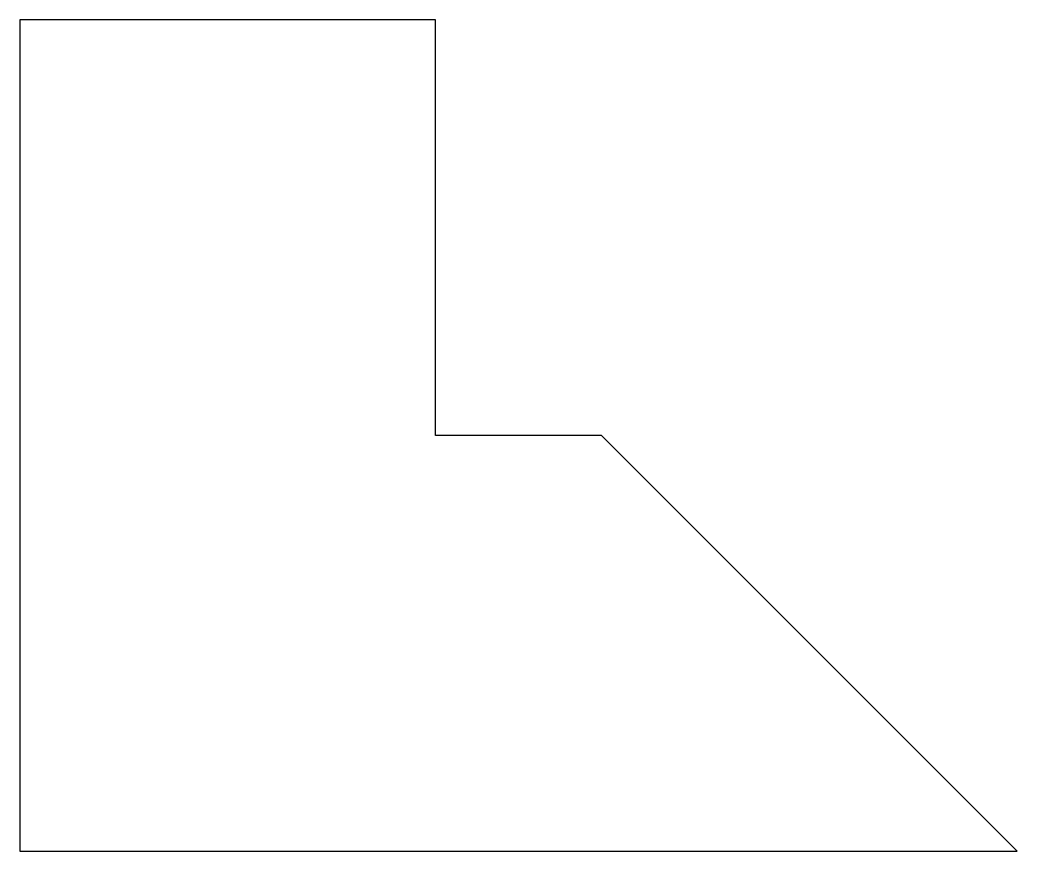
# Model space of a CAD drawing. Header units: millimetres. Extents: x -5 to 7, y -5 to 5.
import ezdxf

# ---------------------------------------------------------------- set-up
doc = ezdxf.new("R2010")
doc.units = ezdxf.units.MM

msp = doc.modelspace()

# ---------------------------------------------------------------- linework, layer by layer
at = {"color": 7, "linetype": 'Continuous', "lineweight": 25}
for p, q in [((-5, 5), (-5, -5)), ((0, 5), (-5, 5)), ((0, 0), (0, 5)), ((2, 0), (0, 0)), ((7, -5), (2, 0)), ((-5, -5), (7, -5))]:
    msp.add_line(p, q, dxfattribs=at)

doc.saveas('drawing.dxf')
